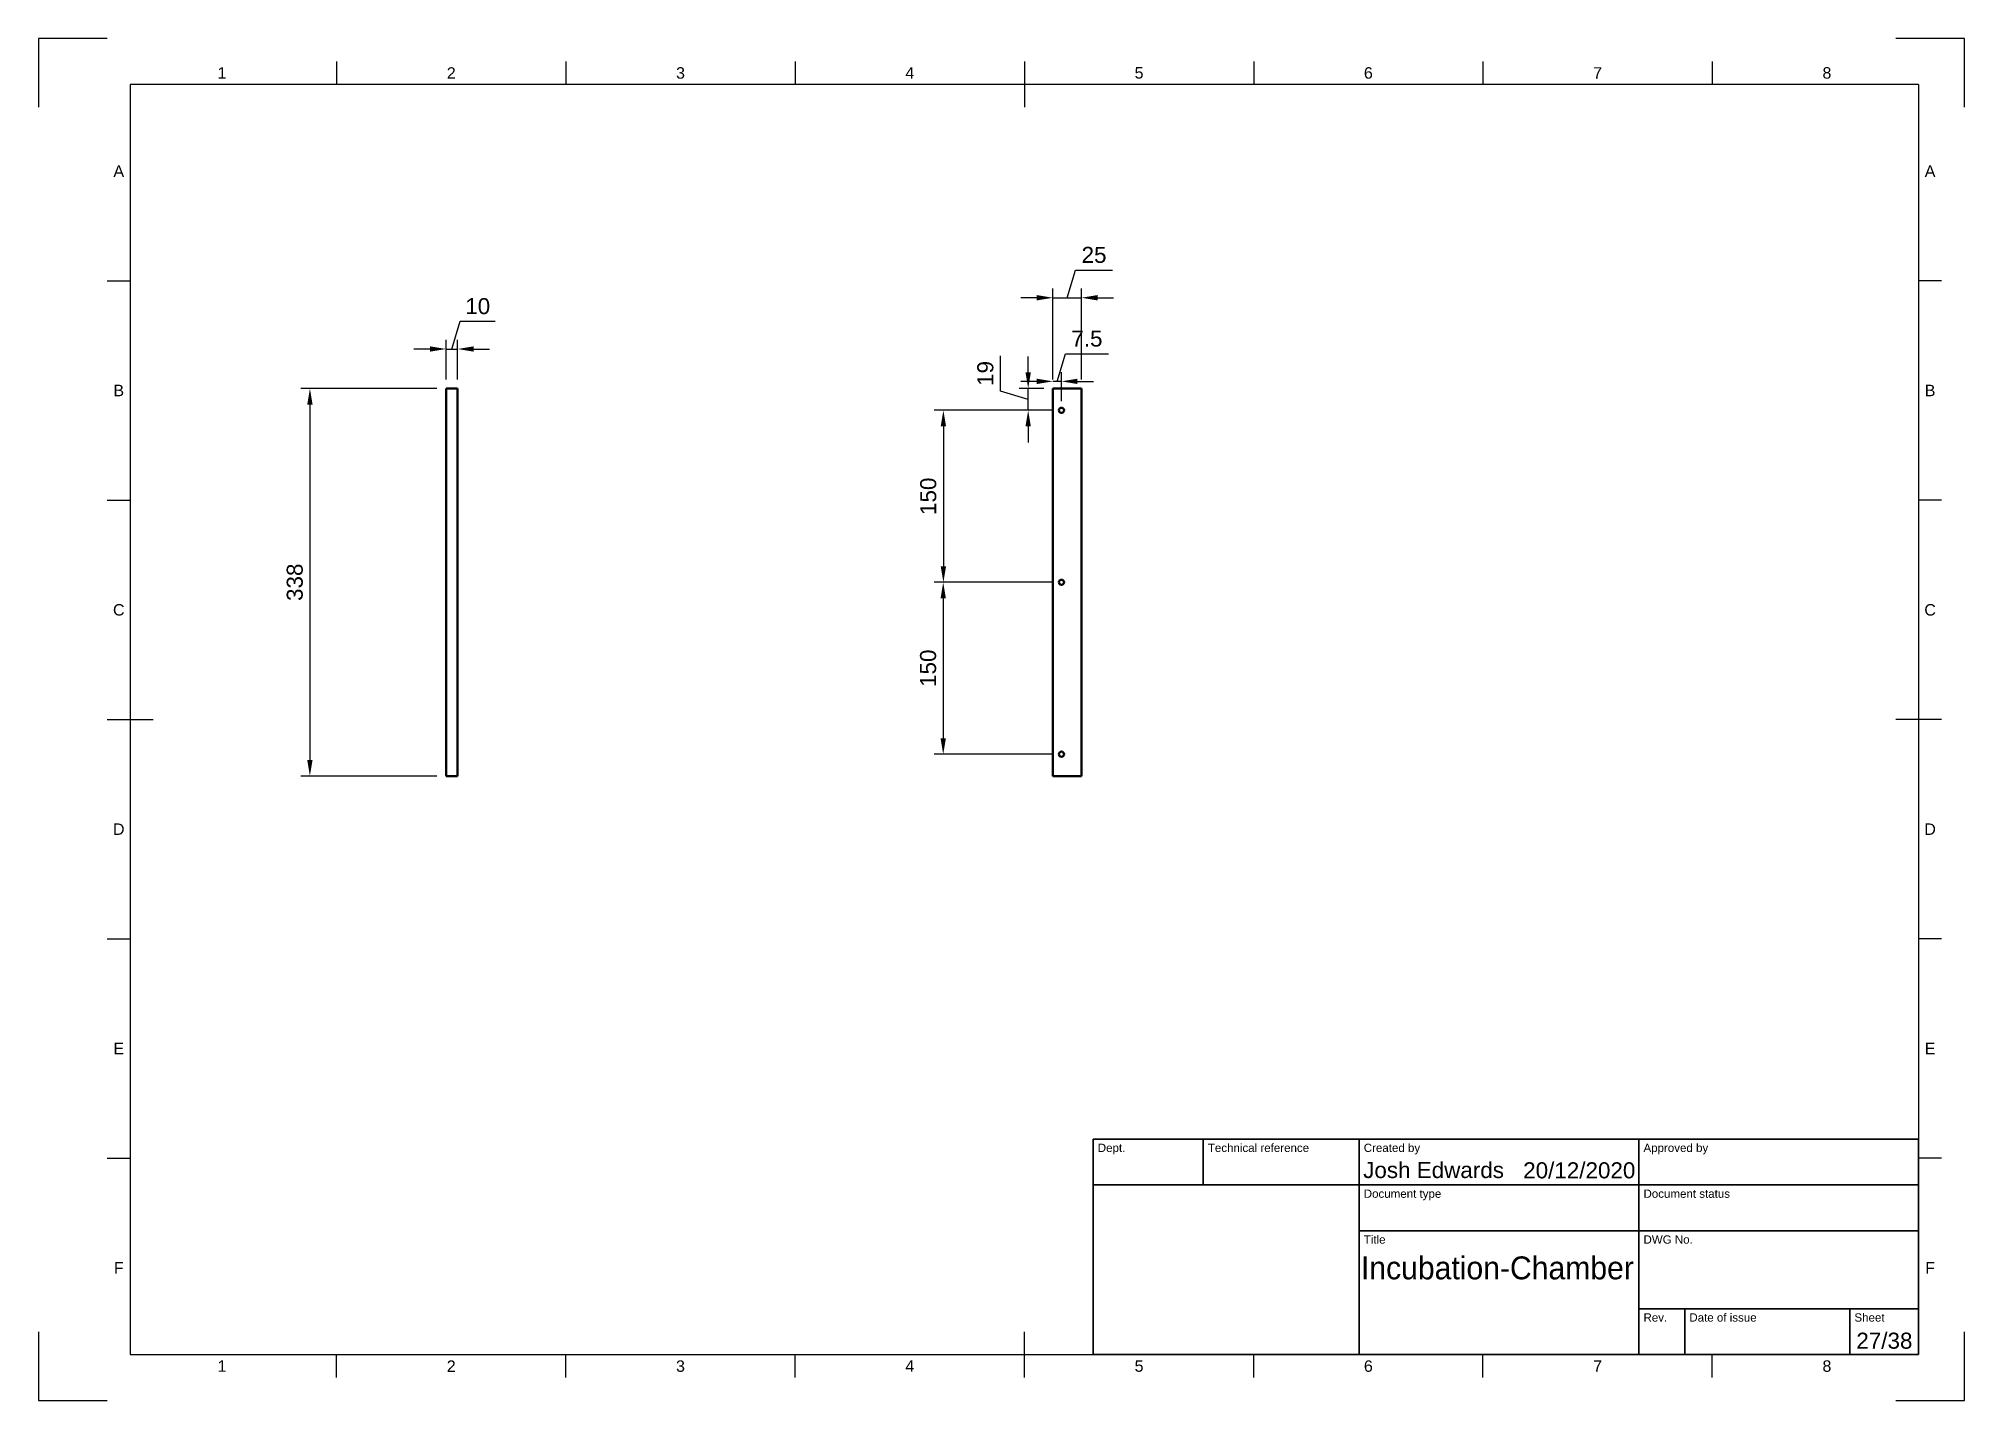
# Model space of a CAD drawing. Header units: millimetres. Extents: x 0 to 420, y 0 to 297.
import ezdxf
from ezdxf.enums import TextEntityAlignment as Align

# ---------------------------------------------------------------- set-up
doc = ezdxf.new("R2010")
doc.units = ezdxf.units.MM
doc.header["$LTSCALE"] = 0.75
for name, color, linetype, lineweight in [('Border', 7, 'Continuous', 25), ('Dimensions', 7, 'Continuous', 25), ('TitleBlock', 7, 'Continuous', 35), ('Visible', 7, 'Continuous', 50)]:
    doc.layers.add(name, color=color, linetype=linetype, lineweight=lineweight)
doc.styles.add('FusionTitle', font='arial.ttf')
doc.styles.get("Standard").update_dxf_attribs({"font": 'arial.ttf'})
doc.dimstyles.new('ISO-25', dxfattribs={"dimtxt": 3.5, "dimasz": 3.5, "dimexe": 2, "dimexo": 2, "dimgap": 1.5, "dimtad": 1, "dimzin": 12, "dimdsep": 46, "dimtxsty": 'Standard', "dimcen": 0, "dimclrd": 256, "dimclre": 256, "dimclrt": 256, "dimazin": 3, "dimtp": 0.1, "dimtm": 0.1, "dimtfac": 0.714, "dimtmove": 1, "dimatfit": 3, "dimfxl": 1, "dimtzin": 12, "dimarcsym": 0})

# ---------------------------------------------------------------- blocks, each defined once
blk = doc.blocks.new('ISO_A3_SHEET')
at = {"layer": 'Border'}
for p, q in [((65, 292), (65, 287)), ((115, 292), (115, 287)), ((165, 292), (165, 287)), ((215, 292), (215, 282)), ((265, 292), (265, 287)), ((315, 292), (315, 287)), ((365, 292), (365, 287)), ((410, 287), (20, 287)), ((20, 287), (20, 10)), ((410, 287), (410, 10)), ((15, 244.16666), (20, 244.16666)), ((415, 244.16666), (410, 244.16666)), ((15, 196.33333), (20, 196.33333)), ((415, 196.33333), (410, 196.33333)), ((15, 148.5), (25, 148.5)), ((415, 148.5), (405, 148.5)), ((15, 100.66667), (20, 100.66667)), ((415, 100.66667), (410, 100.66667)), ((15, 52.83334), (20, 52.83334)), ((415, 52.83334), (410, 52.83334)), ((215, 5), (215, 15)), ((20, 10), (410, 10)), ((65, 5), (65, 10)), ((115, 5), (115, 10)), ((165, 5), (165, 10)), ((265, 5), (265, 10)), ((315, 5), (315, 10)), ((365, 5), (365, 10))]:
    blk.add_line(p, q, dxfattribs=at)
at = {"layer": 'Defpoints'}
for p, q in [((15, 297), (0, 297)), ((0, 297), (0, 282)), ((420, 297), (405, 297)), ((420, 282), (420, 297)), ((0, 15), (0, 0)), ((420, 0), (420, 15)), ((0, 0), (15, 0)), ((405, 0), (420, 0))]:
    blk.add_line(p, q, dxfattribs=at)
at = {"layer": 'Border', "style": 'FusionTitle'}
for s, p in [('1', (40, 289.5)), ('2', (90, 289.5)), ('3', (140, 289.5)), ('4', (190, 289.5)), ('5', (240, 289.5)), ('6', (290, 289.5)), ('7', (340, 289.5)), ('8', (390, 289.5)), ('A', (17.5, 268.08333)), ('A', (412.5, 268.08333)), ('B', (17.5, 220.25)), ('B', (412.5, 220.25)), ('C', (17.5, 172.41667)), ('C', (412.5, 172.41667)), ('D', (17.5, 124.58334)), ('D', (412.5, 124.58334)), ('E', (17.5, 76.75001)), ('E', (412.5, 76.75001)), ('F', (17.5, 28.91668)), ('F', (412.5, 28.91668)), ('1', (40, 7.5)), ('2', (90, 7.5)), ('3', (140, 7.5)), ('4', (190, 7.5)), ('5', (240, 7.5)), ('6', (290, 7.5)), ('7', (340, 7.5)), ('8', (390, 7.5))]:
    blk.add_text(s, height=2.5, dxfattribs=at).set_placement(p, align=Align.MIDDLE)
blk = doc.blocks.new('ISO_TITLEBLOCK')
at = {"layer": 'TitleBlock'}
for p, q in [((0, 47), (-180, 47)), ((-180, 47), (-180, 0)), ((-156, 37), (-156, 47)), ((-122, 0), (-122, 47)), ((-61, 0), (-61, 47)), ((0, 0), (0, 47)), ((-180, 37), (0, 37)), ((-122, 27), (0, 27)), ((-61, 10), (0, 10)), ((-51, 0), (-51, 10)), ((-15, 0), (-15, 10)), ((-180, 0), (0, 0))]:
    blk.add_line(p, q, dxfattribs=at)
at = {"layer": 'TitleBlock', "style": 'FusionTitle'}
for s, p in [('Dept.', (-179, 46)), ('Technical reference', (-155, 46)), ('Created by', (-121, 46)), ('Approved by', (-60, 46)), ('Document type', (-121, 36)), ('Document status', (-60, 36)), ('Title', (-121, 26)), ('DWG No.', (-60, 26)), ('Rev.', (-60, 9)), ('Date of issue', (-50, 9)), ('Sheet', (-14, 9))]:
    blk.add_text(s, height=1.8, dxfattribs=at).set_placement(p, align=Align.TOP_LEFT)
for tag, height, p in [('DEPT', 3.5, (-179, 42)), ('TECHNICAL_REFERENCE', 3.5, (-155, 42)), ('CREATED_BY', 3.5, (-121, 42)), ('APPROVED_BY', 3.5, (-60, 42)), ('DOCUMENT_TYPE', 3.5, (-121, 32)), ('DOCUMENT_STATUS', 3.5, (-60, 32)), ('TITLE_1', 5, (-121, 21.5)), ('TITLE_2', 5, (-121, 14)), ('TITLE_3', 5, (-121, 6.5)), ('DATE_OF_ISSUE', 3.5, (-50, 5))]:
    blk.add_attdef(tag, text='', height=height, dxfattribs=at).set_placement(p, align=Align.TOP_LEFT)
for tag, p in [('CREATED_DATE', (-62, 42)), ('APPROVED_DATE', (-0.99, 42))]:
    blk.add_attdef(tag, text='', height=3.5, dxfattribs=at).set_placement(p, align=Align.TOP_RIGHT)
for tag, height, p in [('DRAWING_NUMBER', 5, (-30.5, 19.75)), ('REV', 3.5, (-56, 4.85)), ('SHEET', 3.5, (-7.5, 4.85))]:
    blk.add_attdef(tag, text='', height=height, dxfattribs=at).set_placement(p, align=Align.TOP_CENTER)
blk = doc.blocks.new('*D12')
at = {"layer": 'Defpoints', "color": 0, "transparency": 16777216}
for p in [(88.880526, 220.674299), (59.182041, 136.174299), (88.880526, 136.174299)]:
    blk.add_point(p, dxfattribs=at)
at = {"layer": 'Dimensions', "lineweight": -2, "transparency": 16777216}
for p, q in [((86.880526, 220.674299), (57.182041, 220.674299)), ((59.182041, 217.174299), (59.182041, 139.674299)), ((86.880526, 136.174299), (57.182041, 136.174299))]:
    blk.add_line(p, q, dxfattribs=at)
at = {"layer": 'Dimensions', "transparency": 16777216}
for points in [[(58.598708, 217.174299), (59.765375, 217.174299), (59.182041, 220.674299)], [(58.598708, 139.674299), (59.765375, 139.674299), (59.182041, 136.174299)]]:
    blk.add_solid(points, dxfattribs=at)
at = {"layer": 'Dimensions', "transparency": 16777216, "insert": (55.893842, 178.424299), "char_height": 3.5, "attachment_point": 5, "rotation": 90}
blk.add_mtext('338', dxfattribs=at)
blk = doc.blocks.new('*D13')
at = {"layer": 'Defpoints', "color": 0, "transparency": 16777216}
for p in [(91.380526, 229.292528), (88.880526, 220.674299), (91.380526, 220.674299)]:
    blk.add_point(p, dxfattribs=at)
at = {"layer": 'Dimensions', "lineweight": -2, "transparency": 16777216}
for p, q in [((90.130526, 229.292528), (91.941628, 235.329534)), ((91.941628, 235.329534), (99.613865, 235.329534)), ((88.880526, 222.674299), (88.880526, 231.292528)), ((91.380526, 222.674299), (91.380526, 231.292528)), ((85.380526, 229.292528), (81.880526, 229.292528)), ((88.880526, 229.292528), (91.380526, 229.292528)), ((88.880526, 229.292528), (91.380526, 229.292528)), ((94.880526, 229.292528), (98.380526, 229.292528))]:
    blk.add_line(p, q, dxfattribs=at)
at = {"layer": 'Dimensions', "transparency": 16777216}
for points in [[(85.380526, 229.875862), (85.380526, 228.709195), (88.880526, 229.292528)], [(94.880526, 229.875862), (94.880526, 228.709195), (91.380526, 229.292528)]]:
    blk.add_solid(points, dxfattribs=at)
at = {"layer": 'Dimensions', "transparency": 16777216, "insert": (95.777746, 238.616539), "char_height": 3.5, "attachment_point": 5}
blk.add_mtext('10', dxfattribs=at)
blk = doc.blocks.new('*D14')
at = {"layer": 'Defpoints', "color": 0, "transparency": 16777216}
for p in [(227.447403, 240.473288), (221.197403, 220.674298), (227.447403, 220.674298)]:
    blk.add_point(p, dxfattribs=at)
at = {"layer": 'Dimensions', "lineweight": -2, "transparency": 16777216}
for p, q in [((224.322403, 240.473288), (226.133505, 246.510293)), ((226.133505, 246.510293), (234.233095, 246.510293)), ((217.697403, 240.473288), (214.197403, 240.473288)), ((221.197403, 222.674298), (221.197403, 242.473288)), ((221.197403, 240.473288), (227.447403, 240.473288)), ((221.197403, 240.473288), (227.447403, 240.473288)), ((227.447403, 222.674298), (227.447403, 242.473288)), ((230.947403, 240.473288), (234.447403, 240.473288))]:
    blk.add_line(p, q, dxfattribs=at)
at = {"layer": 'Dimensions', "transparency": 16777216}
for points in [[(217.697403, 241.056621), (217.697403, 239.889955), (221.197403, 240.473288)], [(230.947403, 241.056621), (230.947403, 239.889955), (227.447403, 240.473288)]]:
    blk.add_solid(points, dxfattribs=at)
at = {"layer": 'Dimensions', "transparency": 16777216, "insert": (230.1833, 249.797299), "char_height": 3.5, "attachment_point": 5}
blk.add_mtext('25', dxfattribs=at)
blk = doc.blocks.new('*D15')
at = {"layer": 'Defpoints', "color": 0, "transparency": 16777216}
for p in [(215.818547, 220.674298), (221.197403, 220.674298), (223.072403, 215.924298)]:
    blk.add_point(p, dxfattribs=at)
at = {"layer": 'Dimensions', "lineweight": -2, "transparency": 16777216}
for p, q in [((209.781542, 220.1104), (209.781542, 227.801737)), ((215.818547, 224.174298), (215.818547, 227.674298)), ((215.818547, 218.299298), (209.781542, 220.1104)), ((219.197403, 220.674298), (213.818547, 220.674298)), ((215.818547, 215.924298), (215.818547, 220.674298)), ((215.818547, 215.924298), (215.818547, 220.674298)), ((221.072403, 215.924298), (213.818547, 215.924298)), ((215.818547, 212.424298), (215.818547, 208.924298))]:
    blk.add_line(p, q, dxfattribs=at)
at = {"layer": 'Dimensions', "transparency": 16777216}
for points in [[(215.235214, 224.174298), (216.401881, 224.174298), (215.818547, 220.674298)], [(215.235214, 212.424298), (216.401881, 212.424298), (215.818547, 215.924298)]]:
    blk.add_solid(points, dxfattribs=at)
at = {"layer": 'Dimensions', "transparency": 16777216, "insert": (206.494536, 223.956068), "char_height": 3.5, "attachment_point": 5, "rotation": 90}
blk.add_mtext('19', dxfattribs=at)
blk = doc.blocks.new('*D16')
at = {"layer": 'Defpoints', "color": 0, "transparency": 16777216}
for p in [(221.197403, 222.238424), (221.197403, 220.674298), (223.072403, 215.924298)]:
    blk.add_point(p, dxfattribs=at)
at = {"layer": 'Dimensions', "lineweight": -2, "transparency": 16777216}
for p, q in [((222.134903, 222.238424), (223.943856, 228.268267)), ((223.943856, 228.268267), (233.31357, 228.268267)), ((221.197403, 222.674298), (221.197403, 224.238424)), ((223.072403, 217.924298), (223.072403, 224.238424)), ((217.697403, 222.238424), (214.197403, 222.238424)), ((223.072403, 222.238424), (221.197403, 222.238424)), ((223.072403, 222.238424), (221.197403, 222.238424)), ((226.572403, 222.238424), (230.072403, 222.238424))]:
    blk.add_line(p, q, dxfattribs=at)
at = {"layer": 'Dimensions', "transparency": 16777216}
for points in [[(217.697403, 222.821758), (217.697403, 221.655091), (221.197403, 222.238424)], [(226.572403, 222.821758), (226.572403, 221.655091), (223.072403, 222.238424)]]:
    blk.add_solid(points, dxfattribs=at)
at = {"layer": 'Dimensions', "transparency": 16777216, "insert": (228.628713, 231.548111), "char_height": 3.5, "attachment_point": 5}
blk.add_mtext('7.5', dxfattribs=at)
blk = doc.blocks.new('*D17')
at = {"layer": 'Defpoints', "color": 0, "transparency": 16777216}
for p in [(223.072403, 215.924298), (197.3282, 178.424298), (223.072403, 178.424298)]:
    blk.add_point(p, dxfattribs=at)
at = {"layer": 'Dimensions', "lineweight": -2, "transparency": 16777216}
for p, q in [((221.072403, 215.924298), (195.3282, 215.924298)), ((197.3282, 212.424298), (197.3282, 181.924298)), ((221.072403, 178.424298), (195.3282, 178.424298))]:
    blk.add_line(p, q, dxfattribs=at)
at = {"layer": 'Dimensions', "transparency": 16777216}
for points in [[(196.744867, 212.424298), (197.911534, 212.424298), (197.3282, 215.924298)], [(196.744867, 181.924298), (197.911534, 181.924298), (197.3282, 178.424298)]]:
    blk.add_solid(points, dxfattribs=at)
at = {"layer": 'Dimensions', "transparency": 16777216, "insert": (194.041195, 197.174298), "char_height": 3.5, "attachment_point": 5, "rotation": 90}
blk.add_mtext('150', dxfattribs=at)
blk = doc.blocks.new('*D18')
at = {"layer": 'Defpoints', "color": 0, "transparency": 16777216}
for p in [(223.072403, 178.424298), (197.290959, 140.924298), (223.072403, 140.924298)]:
    blk.add_point(p, dxfattribs=at)
at = {"layer": 'Dimensions', "lineweight": -2, "transparency": 16777216}
for p, q in [((221.072403, 178.424298), (195.290959, 178.424298)), ((197.290959, 174.924298), (197.290959, 144.424298)), ((221.072403, 140.924298), (195.290959, 140.924298))]:
    blk.add_line(p, q, dxfattribs=at)
at = {"layer": 'Dimensions', "transparency": 16777216}
for points in [[(196.707626, 174.924298), (197.874292, 174.924298), (197.290959, 178.424298)], [(196.707626, 144.424298), (197.874292, 144.424298), (197.290959, 140.924298)]]:
    blk.add_solid(points, dxfattribs=at)
at = {"layer": 'Dimensions', "transparency": 16777216, "insert": (194.003953, 159.674298), "char_height": 3.5, "attachment_point": 5, "rotation": 90}
blk.add_mtext('150', dxfattribs=at)

msp = doc.modelspace()

# ---------------------------------------------------------------- linework, layer by layer
at = {"layer": 'Visible', "extrusion": (0, 1, 0)}
for p, q in [((88.880526, 220.674299, 3.125), (88.880526, 136.174299, 3.125)), ((88.880526, 220.674299, 3.125), (91.380526, 220.674299, 3.125)), ((91.380526, 220.674299, 3.125), (91.380526, 136.174299, 3.125)), ((221.197403, 136.174298, 1.25), (221.197403, 220.674298, 1.25)), ((221.197403, 220.674298, 1.25), (227.447403, 220.674298, 1.25)), ((227.447403, 220.674298, 1.25), (227.447403, 136.174298, 1.25)), ((88.880526, 136.174299, 3.125), (91.380526, 136.174299, 3.125)), ((227.447403, 136.174298, 1.25), (221.197403, 136.174298, 1.25))]:
    msp.add_line(p, q, dxfattribs=at)
at = {"layer": 'Visible', "extrusion": (2.963e-13, 2.1e-15, -1)}
for centre in [(-223.072403, 215.924298, -1.25), (-223.072403, 178.424298, -1.25), (-223.072403, 140.924298, -1.25)]:
    msp.add_circle(centre, 0.5625, dxfattribs=at)

# ---------------------------------------------------------------- block references
at = {"layer": 'Border'}
msp.add_blockref('ISO_A3_SHEET', (0, 0), dxfattribs=at)
at = {"layer": 'TitleBlock'}
ref = msp.add_blockref('ISO_TITLEBLOCK', (410, 10), dxfattribs=at)
ref.add_attrib('CREATED_DATE_001', '20/12/2020', (323.762619, 48.440314), dxfattribs={"height": 3.5, "style": 'FusionTitle'})
ref.add_attrib('SHEET_001', '27/38', (396.417974, 11.290314), dxfattribs={"height": 3.5, "style": 'FusionTitle'})
ref.add_attrib('TITLE_1_001', 'Incubation-Chamber', (288.387328, 26.414734), dxfattribs={"height": 5, "style": 'FusionTitle', "width": 0.9405})
ref.add_attrib('CREATED_BY_001', 'Josh Edwards', (288.86869, 48.5), dxfattribs={"height": 3.5, "style": 'FusionTitle'})

# ---------------------------------------------------------------- dimensions: what is measured, and where the dimension line sits
at = {"layer": 'Dimensions'}
for p1, p2, distance, picture, middle in [((221.197403, 220.674298), (227.447403, 220.674298), 19.79899, '*D14', (227.633505, 249.797299)), ((88.880526, 220.674299), (91.380526, 220.674299), 8.618229, '*D13', (93.441628, 238.616539)), ((88.880526, 220.674299), (88.880526, 136.174299), -29.698485, '*D12', (55.893842, 178.424299)), ((223.072403, 215.924298), (223.072403, 178.424298), -25.744203, '*D17', (194.041195, 197.174298)), ((223.072403, 178.424298), (223.072403, 140.924298), -25.781444, '*D18', (194.003953, 159.674298))]:
    dim = msp.add_aligned_dim(p1=p1, p2=p2, distance=distance, dimstyle='ISO-25', override={"dimlfac": 4, "dimclrd": 256, "dimclre": 256}, dxfattribs=at)
    dim.commit()
    dim.dimension.update_dxf_attribs({"geometry": picture, "text_midpoint": middle})
for base, angle, picture, middle in [((221.197403, 222.238424), 180, '*D16', (225.443856, 231.548111)), ((215.818547, 220.674298), 90, '*D15', (206.494536, 221.6104))]:
    dim = msp.add_linear_dim(base=base, p1=(223.072403, 215.924298), p2=(221.197403, 220.674298), angle=angle, dimstyle='ISO-25', override={"dimlfac": 4, "dimclrd": 256, "dimclre": 256}, dxfattribs=at)
    dim.commit()
    dim.dimension.update_dxf_attribs({"geometry": picture, "text_midpoint": middle})

doc.saveas('drawing.dxf')
